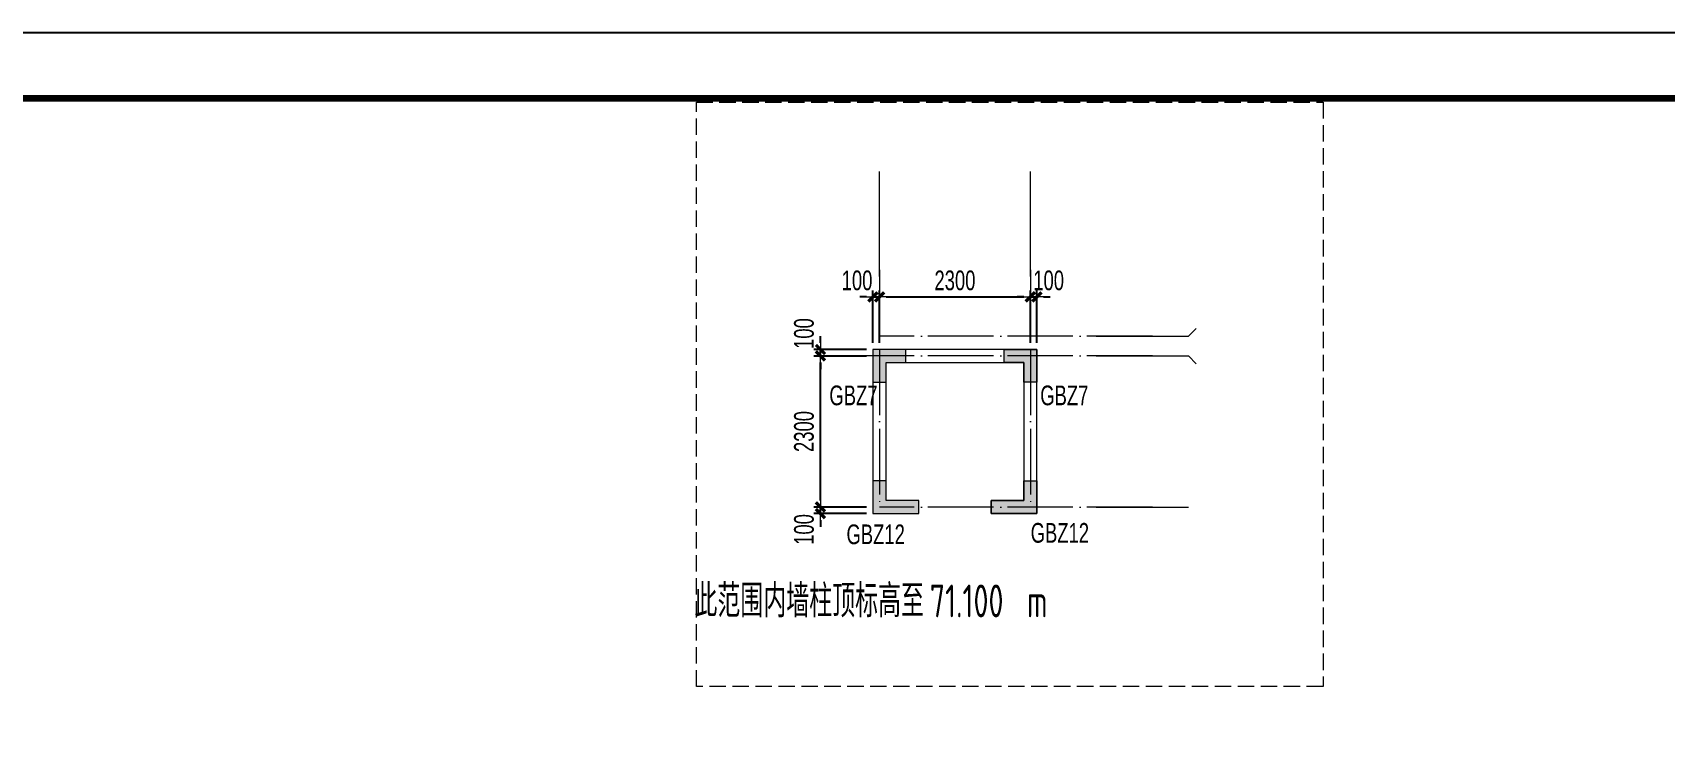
# Model space of a CAD drawing. Extents: x -129922 to 1190196, y -520662 to 139923.
# Drawn here: x 294352 to 319234, y -328338 to -317742 of the extents above; entities that cross this region are included whole.
import ezdxf
from ezdxf.enums import TextEntityAlignment as Align

# ---------------------------------------------------------------- set-up
doc = ezdxf.new("R2010")
doc.units = 0
doc.header["$LTSCALE"] = 1000
doc.header["$MEASUREMENT"] = 0
doc.linetypes.add('DASH', pattern=[0.35, 0.25, -0.1])
doc.linetypes.add('DOTE', pattern=[2.42, 2, -0.2, 0.02, -0.2])
for name, color, linetype, lineweight in [('S-基础-HATCH', 251, 'Continuous', 20), ('S-墙柱-COLU', 50, 'Continuous', 20), ('S-墙柱-DIM', 3, 'Continuous', 20), ('S-板-BEAM', 4, 'DASH', 20), ('S-轴网-轴号', 3, 'Continuous', 20), ('S-轴网-轴线', 1, 'DOTE', 9), ('S-通用-TEXT', 7, 'Continuous', 20)]:
    doc.layers.add(name, color=color, linetype=linetype, lineweight=lineweight)
doc.layers.add('Y-云图图框', color=7, linetype='Continuous')
doc.styles.add('_YT_Name', font='', dxfattribs={"width": 0.8})
doc.styles.add('_YT_Sign_Text', font='ros.shx', dxfattribs={"width": 0.8, "bigfont": 'hztxt.shx'})
doc.styles.add('BW_Dim', font='Bweng.shx', dxfattribs={"width": 0.7, "bigfont": 'hztxt.shx'})
doc.styles.get("Standard").update_dxf_attribs({"font": 'gbenor.shx', "bigfont": 'gbcbig.shx'})
doc.styles.add('TSSD_Dimension', font='tssdeng.shx', dxfattribs={"width": 0.7, "bigfont": 'HZTXT.SHX'})
doc.styles.get('_YT_Name').set_extended_font_data('SimHei')
doc.dimstyles.new('Cyz_100_100', dxfattribs={"dimtxt": 300, "dimasz": 100, "dimexe": 100, "dimexo": 100, "dimgap": 100, "dimtad": 1, "dimdec": 0, "dimzin": 0, "dimdsep": 46, "dimtxsty": 'BW_Dim', "dimblk": '_bwk', "dimcen": 0, "dimclrt": 7, "dimadec": 0, "dimazin": 0, "dimtfac": 1, "dimtdec": 0, "dimtix": 1, "dimtmove": 2, "dimatfit": 0, "dimfxl": 0, "dimtolj": 1, "dimtzin": 0, "dimarcsym": 0})

# ---------------------------------------------------------------- blocks, each defined once
blk = doc.blocks.new('ECMCTK_A1_横_单行图名--0')
at = {"color": 4}
blk.add_lwpolyline([(0, 0), (841, 0), (841, 594), (0, 594)], close=True, dxfattribs=at)
at = {"const_width": 1}
blk.add_lwpolyline([(25, 10), (831, 10), (831, 584), (25, 584)], close=True, dxfattribs=at)
at = {"color": 80, "flags": 3}
for tag, height, p in [('YTHQINS', 3, (34.31, 585.5)), ('ECMCKEY', 3, (292.07, 288.23)), ('YTTQINS', 5.62, (848.03, 12.81)), ('YTFRAME', 3, (652.76, 5.84)), ('YTBARCODE_T1', 3, (749.78, 5.95))]:
    blk.add_attdef(tag, text='', height=height, dxfattribs=at).set_placement(p, align=Align.MIDDLE_CENTER)
for tag, height, style, width, p in [('证书编号', 4, '_YT_Sign_Text', 0.8, (708.87, 43.81)), ('审查批准号', 4, '_YT_Sign_Text', 0.8, (761.06, 43.81)), ('工程号', 4, '_YT_Sign_Text', 0.5, (804.08, 44.12)), ('设计单位', 6, '_YT_Name', 0.8, (623.75, 38.6)), ('建设单位', 4, '_YT_Sign_Text', 0.8, (734.96, 36.11)), ('阶段', 4, '_YT_Sign_Text', 0.8, (804.08, 35.81)), ('项目号', 4, '_YT_Sign_Text', 0.5, (822.08, 33.72)), ('项目名称', 4, '_YT_Sign_Text', 0.8, (734.96, 28.11)), ('专业', 4, '_YT_Sign_Text', 0.8, (804.08, 27.31)), ('图纸编号', 4, '_YT_Sign_Text', 0.5, (803.93, 19.36)), ('图纸名称', 4.5, '_YT_Name', 0.8, (735.39, 15.06)), ('版本号', 4, '_YT_Sign_Text', 0.8, (822.08, 13)), ('出图比例', 4.2, '_YT_Sign_Text', 0.8, (681.82, 11.78)), ('日期', 4, '_YT_Sign_Text', 0.5, (803.88, 12.13))]:
    blk.add_attdef(tag, text='', height=height, dxfattribs=dict(style=style, width=width)).set_placement(p, align=Align.CENTER)
at = {"style": '_YT_Sign_Text', "width": 0.8, "flags": 3}
for tag, p, height in [('[审定人]', (590.95, 27.81), 4.1), ('{审定人}', (605.87, 26.45), 6.24), ('[校对人]', (642.23, 27.82), 4.1), ('{校对人}', (658.35, 26.53), 6.24), ('{审核人}', (606.98, 18.44), 6.24), ('{设计人}', (658.48, 18.54), 6.24), ('[审核人]', (591.01, 19.76), 4.1), ('[设计人]', (642.47, 20.21), 4.1), ('{项目负责人}', (608.28, 10.72), 6.24), ('[项目负责人]', (590.78, 12.01), 4.1), ('[专业负责人]', (642.74, 11.77), 4.1), ('{专业负责人}', (658.58, 10.36), 6.24)]:
    blk.add_attdef(tag, p, '', height=height, dxfattribs=at)
at = {"color": 80, "flags": 3}
for tag, p in [('YTBZSIT', (25, 10)), ('EXT_TK_LEFT', (25, 10)), ('YTQRCODE', (551.04, 11.91))]:
    blk.add_attdef(tag, p, '', height=3, dxfattribs=at)
blk = doc.blocks.new('_bwk')
blk.add_line((-1, 0), (0, 0))
at = {"const_width": 0.5}
blk.add_lwpolyline([(-0.7, -0.7), (0.7, 0.7)], dxfattribs=at)
blk = doc.blocks.new('*D290')
at = {"layer": 'Defpoints', "color": 0, "transparency": 16777216}
for p in [(306358, -324967), (307158, -324967), (307158, -325067)]:
    blk.add_point(p, dxfattribs=at)
at = {"layer": 'S-墙柱-DIM', "color": 0, "lineweight": -2, "transparency": 16777216}
for p, q in [((306358, -324867), (306358, -324767)), ((307058, -324967), (306258, -324967)), ((307058, -325067), (306258, -325067)), ((306358, -325067), (306358, -324967)), ((306358, -325167), (306358, -325267))]:
    blk.add_line(p, q, dxfattribs=at)
at = {"layer": 'S-墙柱-DIM', "color": 0, "lineweight": -2, "transparency": 16777216, "xscale": 100, "yscale": 100, "zscale": 100}
for p, rotation in [((306358, -324967), 270), ((306358, -325067), 90)]:
    blk.add_blockref('_bwk', p, dxfattribs=dict(at, rotation=rotation))
at = {"layer": 'S-墙柱-DIM', "color": 7, "transparency": 16777216, "insert": (306108, -325309), "char_height": 300, "attachment_point": 5, "rotation": 90, "style": 'BW_Dim'}
blk.add_mtext('\\A1;100', dxfattribs=at)
blk = doc.blocks.new('*D291')
at = {"layer": 'Defpoints', "color": 0, "transparency": 16777216}
for p in [(306358, -322667), (307158, -322667), (307158, -324967)]:
    blk.add_point(p, dxfattribs=at)
at = {"layer": 'S-墙柱-DIM', "color": 0, "lineweight": -2, "transparency": 16777216}
for p, q in [((307058, -322667), (306258, -322667)), ((306358, -324867), (306358, -322767)), ((307058, -324967), (306258, -324967))]:
    blk.add_line(p, q, dxfattribs=at)
at = {"layer": 'S-墙柱-DIM', "color": 0, "lineweight": -2, "transparency": 16777216, "xscale": 100, "yscale": 100, "zscale": 100}
for p, rotation in [((306358, -322667), 90), ((306358, -324967), 270)]:
    blk.add_blockref('_bwk', p, dxfattribs=dict(at, rotation=rotation))
at = {"layer": 'S-墙柱-DIM', "color": 7, "transparency": 16777216, "insert": (306108, -323817), "char_height": 300, "attachment_point": 5, "rotation": 90, "style": 'BW_Dim'}
blk.add_mtext('\\A1;2300', dxfattribs=at)
blk = doc.blocks.new('*D292')
at = {"layer": 'Defpoints', "color": 0, "transparency": 16777216}
for p in [(309558, -321767), (307258, -322567), (309558, -322567)]:
    blk.add_point(p, dxfattribs=at)
at = {"layer": 'S-墙柱-DIM', "color": 0, "lineweight": -2, "transparency": 16777216}
for p, q in [((307258, -322467), (307258, -321667)), ((309558, -322467), (309558, -321667)), ((307358, -321767), (309458, -321767))]:
    blk.add_line(p, q, dxfattribs=at)
at = {"layer": 'S-墙柱-DIM', "color": 0, "lineweight": -2, "transparency": 16777216, "xscale": 100, "yscale": 100, "zscale": 100, "rotation": 180}
blk.add_blockref('_bwk', (307258, -321767), dxfattribs=at)
at = {"layer": 'S-墙柱-DIM', "color": 0, "lineweight": -2, "transparency": 16777216, "xscale": 100, "yscale": 100, "zscale": 100}
blk.add_blockref('_bwk', (309558, -321767), dxfattribs=at)
at = {"layer": 'S-墙柱-DIM', "color": 7, "transparency": 16777216, "insert": (308408, -321517), "char_height": 300, "attachment_point": 5, "style": 'BW_Dim'}
blk.add_mtext('\\A1;2300', dxfattribs=at)
blk = doc.blocks.new('*D293')
at = {"layer": 'Defpoints', "color": 0, "transparency": 16777216}
for p in [(309658, -321767), (309558, -322567), (309658, -322567)]:
    blk.add_point(p, dxfattribs=at)
at = {"layer": 'S-墙柱-DIM', "color": 0, "lineweight": -2, "transparency": 16777216}
for p, q in [((309558, -322467), (309558, -321667)), ((309658, -322467), (309658, -321667)), ((309458, -321767), (309358, -321767)), ((309558, -321767), (309658, -321767)), ((309758, -321767), (309858, -321767))]:
    blk.add_line(p, q, dxfattribs=at)
at = {"layer": 'S-墙柱-DIM', "color": 0, "lineweight": -2, "transparency": 16777216, "xscale": 100, "yscale": 100, "zscale": 100}
blk.add_blockref('_bwk', (309558, -321767), dxfattribs=at)
at = {"layer": 'S-墙柱-DIM', "color": 0, "lineweight": -2, "transparency": 16777216, "xscale": 100, "yscale": 100, "zscale": 100, "rotation": 180}
blk.add_blockref('_bwk', (309658, -321767), dxfattribs=at)
at = {"layer": 'S-墙柱-DIM', "color": 7, "transparency": 16777216, "insert": (309836, -321517), "char_height": 300, "attachment_point": 5, "style": 'BW_Dim'}
blk.add_mtext('\\A1;100', dxfattribs=at)
blk = doc.blocks.new('*D294')
at = {"layer": 'Defpoints', "color": 0, "transparency": 16777216}
for p in [(307258, -321767), (307158, -322567), (307258, -322567)]:
    blk.add_point(p, dxfattribs=at)
at = {"layer": 'S-墙柱-DIM', "color": 0, "lineweight": -2, "transparency": 16777216}
for p, q in [((307158, -322467), (307158, -321667)), ((307258, -322467), (307258, -321667)), ((307058, -321767), (306958, -321767)), ((307158, -321767), (307258, -321767)), ((307358, -321767), (307458, -321767))]:
    blk.add_line(p, q, dxfattribs=at)
at = {"layer": 'S-墙柱-DIM', "color": 0, "lineweight": -2, "transparency": 16777216, "xscale": 100, "yscale": 100, "zscale": 100}
blk.add_blockref('_bwk', (307158, -321767), dxfattribs=at)
at = {"layer": 'S-墙柱-DIM', "color": 0, "lineweight": -2, "transparency": 16777216, "xscale": 100, "yscale": 100, "zscale": 100, "rotation": 180}
blk.add_blockref('_bwk', (307258, -321767), dxfattribs=at)
at = {"layer": 'S-墙柱-DIM', "color": 7, "transparency": 16777216, "insert": (306916, -321517), "char_height": 300, "attachment_point": 5, "style": 'BW_Dim'}
blk.add_mtext('\\A1;100', dxfattribs=at)
blk = doc.blocks.new('*D295')
at = {"layer": 'Defpoints', "color": 0, "transparency": 16777216}
for p in [(306358, -322567), (307158, -322567), (307158, -322667)]:
    blk.add_point(p, dxfattribs=at)
at = {"layer": 'S-墙柱-DIM', "color": 0, "lineweight": -2, "transparency": 16777216}
for p, q in [((306358, -322467), (306358, -322367)), ((307058, -322567), (306258, -322567)), ((307058, -322667), (306258, -322667)), ((306358, -322667), (306358, -322567)), ((306358, -322767), (306358, -322867))]:
    blk.add_line(p, q, dxfattribs=at)
at = {"layer": 'S-墙柱-DIM', "color": 0, "lineweight": -2, "transparency": 16777216, "xscale": 100, "yscale": 100, "zscale": 100}
for p, rotation in [((306358, -322567), 270), ((306358, -322667), 90)]:
    blk.add_blockref('_bwk', p, dxfattribs=dict(at, rotation=rotation))
at = {"layer": 'S-墙柱-DIM', "color": 7, "transparency": 16777216, "insert": (306108, -322325), "char_height": 300, "attachment_point": 5, "rotation": 90, "style": 'BW_Dim'}
blk.add_mtext('\\A1;100', dxfattribs=at)

msp = doc.modelspace()

# ---------------------------------------------------------------- hatches: boundary and pattern name
at = {"layer": 'S-基础-HATCH'}
for points in [[(307358.3, -322766.9), (307658.3, -322766.9), (307658.3, -322566.9), (307158.3, -322566.9), (307158.3, -323066.9), (307358.3, -323066.9)], [(309458.3, -322766.9), (309158.3, -322766.9), (309158.3, -322566.9), (309658.3, -322566.9), (309658.3, -323066.9), (309458.3, -323066.9)], [(307358.3, -324866.9), (307358.3, -324566.9), (307158.3, -324566.9), (307158.3, -325066.9), (307858.3, -325066.9), (307858.3, -324866.9)], [(309458.3, -324866.9), (309458.3, -324566.9), (309658.3, -324566.9), (309658.3, -325066.9), (308958.3, -325066.9), (308958.3, -324866.9)]]:
    msp.add_hatch(color=256, dxfattribs=at).paths.add_polyline_path(points)

# ---------------------------------------------------------------- linework, layer by layer
at = {"layer": 'S-墙柱-COLU'}
for points in [[(307358.3, -322766.9), (307658.3, -322766.9), (307658.3, -322566.9), (307158.3, -322566.9), (307158.3, -323066.9), (307358.3, -323066.9)], [(307158.3, -325066.9), (307858.3, -325066.9), (307858.3, -324866.9), (307358.3, -324866.9), (307358.3, -322766.9), (309458.3, -322766.9), (309458.3, -324866.9), (308958.3, -324866.9), (308958.3, -325066.9), (309658.3, -325066.9), (309658.3, -322566.9), (307158.3, -322566.9)], [(309458.3, -322766.9), (309158.3, -322766.9), (309158.3, -322566.9), (309658.3, -322566.9), (309658.3, -323066.9), (309458.3, -323066.9)], [(307358.3, -324866.9), (307358.3, -324566.9), (307158.3, -324566.9), (307158.3, -325066.9), (307858.3, -325066.9), (307858.3, -324866.9)], [(309458.3, -324866.9), (309458.3, -324566.9), (309658.3, -324566.9), (309658.3, -325066.9), (308958.3, -325066.9), (308958.3, -324866.9)]]:
    msp.add_lwpolyline(points, close=True, dxfattribs=at)
at = {"layer": 'S-板-BEAM'}
msp.add_lwpolyline([(304467.2, -318799.9), (314017.2, -318799.9), (314017.2, -327699.9), (304467.2, -327699.9)], close=True, dxfattribs=at)
at = {"layer": 'S-轴网-轴号'}
for p, q in [((307258.3, -321456), (307258.3, -319857.4)), ((309558.3, -321456), (309558.3, -319857.4)), ((310560.7, -322366.9), (311965.1, -322366.9)), ((312082.3, -322249.8), (311965.1, -322366.9)), ((310560.7, -322666.9), (311965.1, -322666.9)), ((312082.3, -322784.1), (311965.1, -322666.9)), ((310560.7, -324966.9), (311965.1, -324966.9))]:
    msp.add_line(p, q, dxfattribs=at)
at = {"layer": 'S-轴网-轴线', "ltscale": 0.5}
for p, q in [((311416.5, -322366.9), (307258.3, -322366.9)), ((311416.5, -322666.9), (306816.9, -322666.9)), ((311416.5, -324966.9), (307258.3, -324966.9))]:
    msp.add_line(p, q, dxfattribs=at)
for points in [[(307258.3, -321356), (307258.3, -324966.9)], [(309558.3, -321356), (309558.3, -324966.9)]]:
    msp.add_lwpolyline(points, dxfattribs=at)

# ---------------------------------------------------------------- block references
at = {"layer": 'Y-云图图框', "xscale": 100, "yscale": 100, "zscale": 100}
msp.add_blockref('ECMCTK_A1_横_单行图名--0', (273736.3, -377142.3), dxfattribs=at)

# ---------------------------------------------------------------- texts
at = {"layer": 'S-板-BEAM', "style": 'TSSD_Dimension', "width": 0.7}
for s, p in [('此范围内墙柱顶标高至', (304436.6, -326647.7)), ('m', (309505, -326647.7))]:
    msp.add_text(s, height=500, dxfattribs=at).set_placement(p)
at = {"layer": 'S-板-BEAM', "color": 6, "style": 'TSSD_Dimension', "width": 0.7}
msp.add_text('71.100', height=500, dxfattribs=at).set_placement((308024.2, -326647.7))
at = {"layer": 'S-通用-TEXT', "style": 'BW_Dim', "width": 0.7}
for s, p in [('GBZ7', (306494.5, -323116.9)), ('GBZ7', (309708.3, -323116.9)), ('GBZ12', (309562, -325210.6)), ('GBZ12', (306755.2, -325232.9))]:
    msp.add_text(s, height=300, dxfattribs=at).set_placement(p, align=Align.TOP_LEFT)

# ---------------------------------------------------------------- dimensions: what is measured, and where the dimension line sits
at = {"layer": 'S-墙柱-DIM'}
for base, p1, p2, picture, middle in [((307258.3, -321766.9), (307158.3, -322566.9), (307258.3, -322566.9), '*D294', (306916.4, -321516.9)), ((309658.3, -321766.9), (309558.3, -322566.9), (309658.3, -322566.9), '*D293', (309835.7, -321516.9))]:
    dim = msp.add_linear_dim(base=base, p1=p1, p2=p2, dimstyle='Cyz_100_100', dxfattribs=at)
    dim.commit()
    dim.dimension.update_dxf_attribs({"geometry": picture, "text_midpoint": middle, "dimtype": 128})
dim = msp.add_linear_dim(base=(309558.3, -321766.9), p1=(307258.3, -322566.9), p2=(309558.3, -322566.9), dimstyle='Cyz_100_100', dxfattribs=at)
dim.commit()
dim.dimension.update_dxf_attribs({"geometry": '*D292', "text_midpoint": (308408.3, -321516.9)})
for base, p1, p2, picture, middle in [((306358.3, -322566.9), (307158.3, -322666.9), (307158.3, -322566.9), '*D295', (306108.3, -322325)), ((306358.3, -324966.9), (307158.3, -325066.9), (307158.3, -324966.9), '*D290', (306108.3, -325308.9))]:
    dim = msp.add_linear_dim(base=base, p1=p1, p2=p2, angle=90, dimstyle='Cyz_100_100', dxfattribs=at)
    dim.commit()
    dim.dimension.update_dxf_attribs({"geometry": picture, "text_midpoint": middle, "dimtype": 128})
dim = msp.add_linear_dim(base=(306358.3, -322666.9), p1=(307158.3, -324966.9), p2=(307158.3, -322666.9), angle=90, dimstyle='Cyz_100_100', dxfattribs=at)
dim.commit()
dim.dimension.update_dxf_attribs({"geometry": '*D291', "text_midpoint": (306108.3, -323816.9)})

doc.saveas('drawing.dxf')
